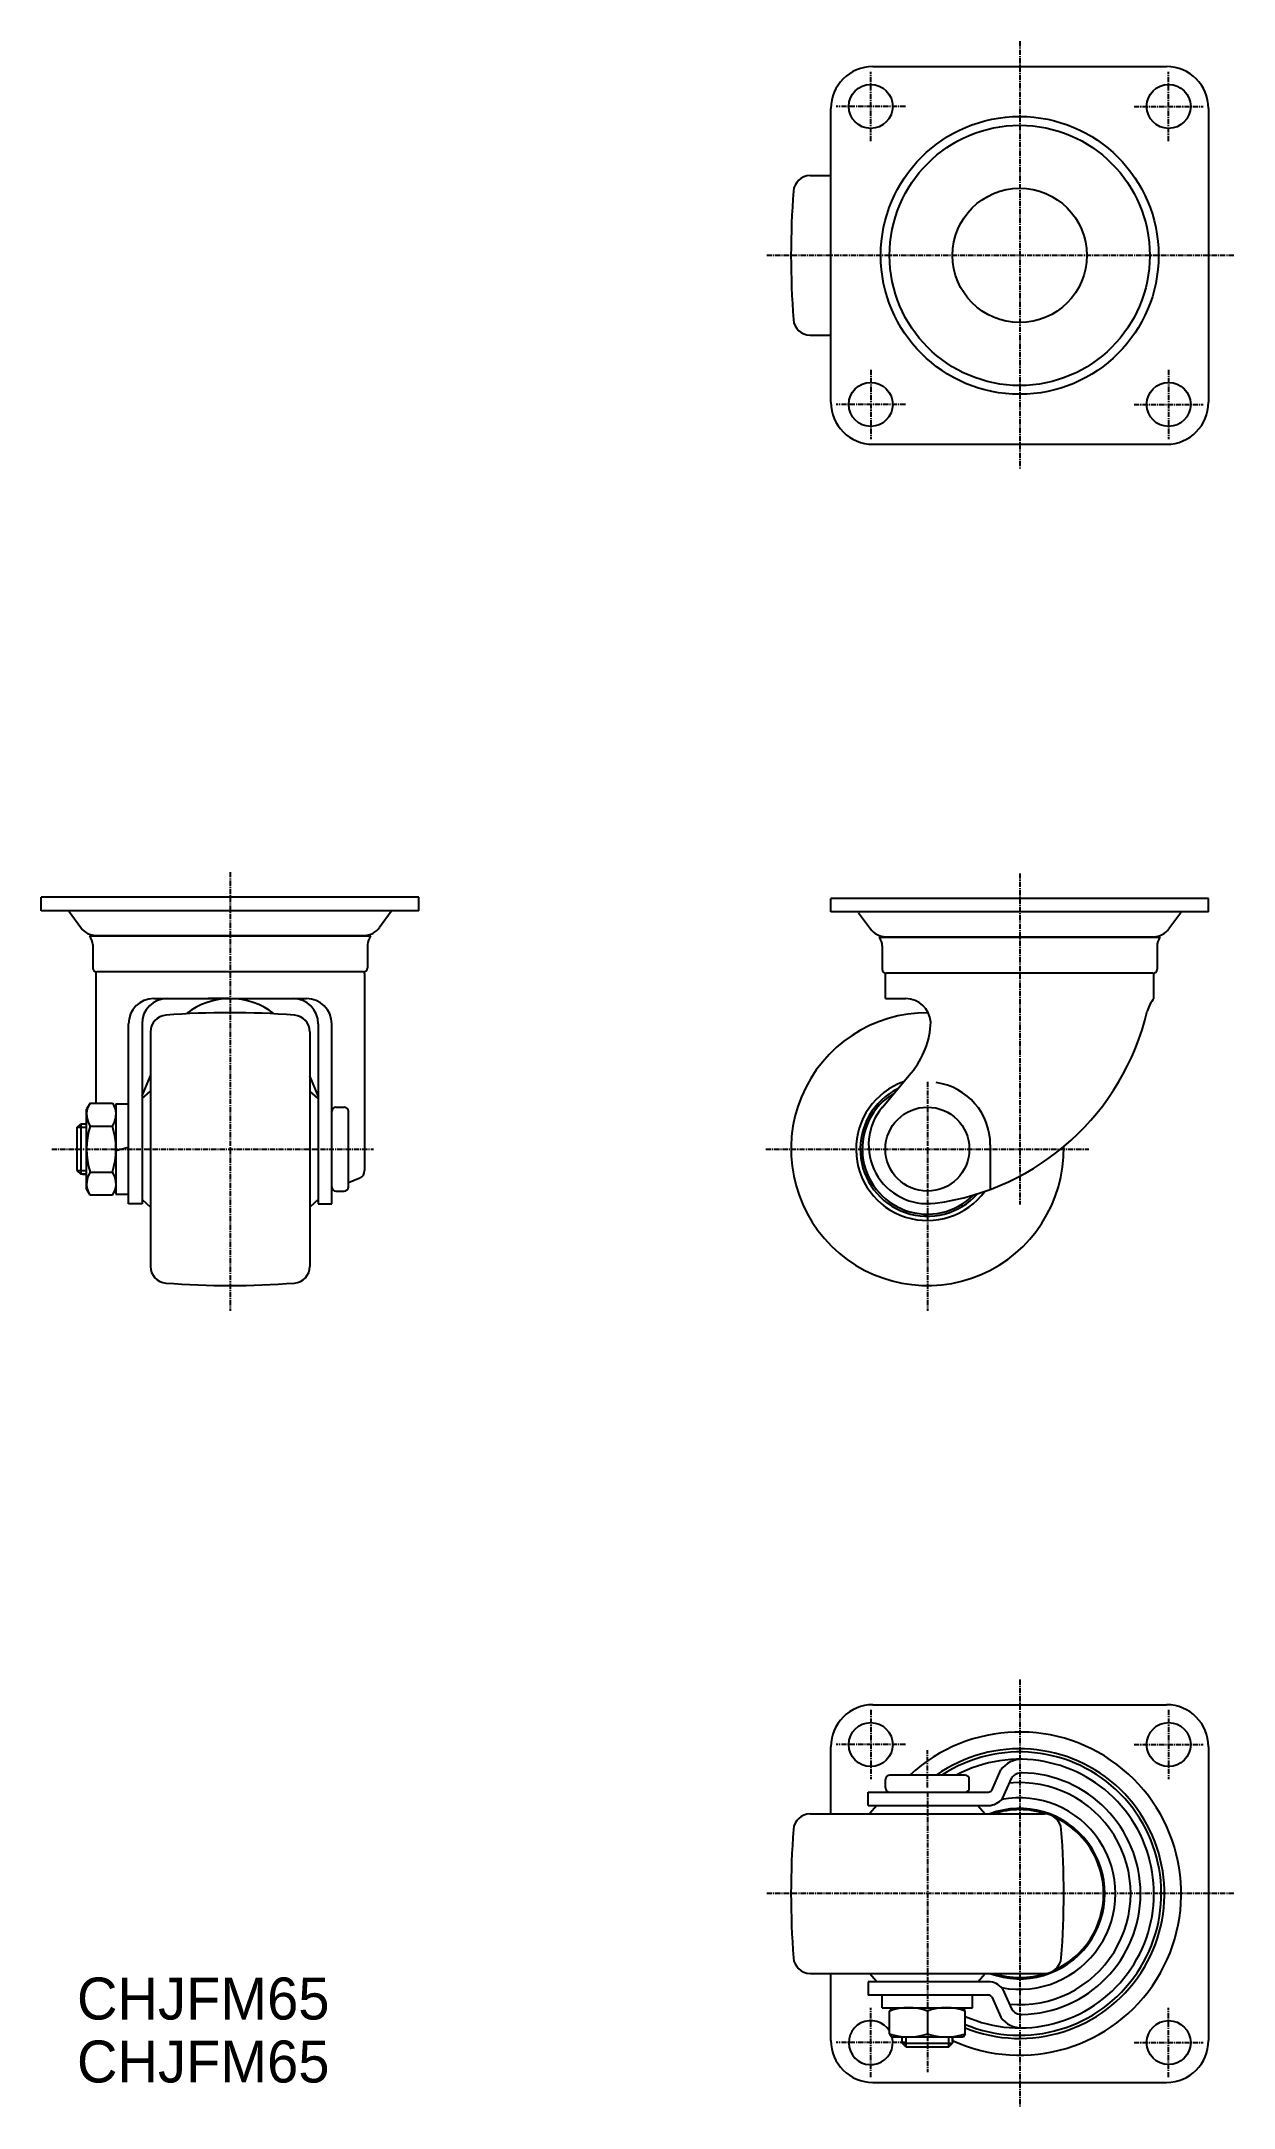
# Model space of a CAD drawing. Extents: x -3883 to -3599, y -904 to -412.
import ezdxf

# ---------------------------------------------------------------- set-up
doc = ezdxf.new("R2010")
doc.units = 0
doc.linetypes.add('CENTER', pattern=[2, 1.25, -0.25, 0.25, -0.25])
doc.layers.get('0').update_dxf_attribs({"linetype": 'CONTINUOUS'})
doc.layers.add('CENTER', color=1, linetype='CENTER')

msp = doc.modelspace()

# ---------------------------------------------------------------- linework, layer by layer
at = {"color": 7, "linetype": 'CONTINUOUS'}
for p, q in [((-3685.02, -418.07), (-3615.02, -418.07)), ((-3695.02, -498.07), (-3695.02, -428.07)), ((-3605.02, -428.07), (-3605.02, -498.07)), ((-3699.95, -444.07), (-3695.02, -444.07)), ((-3699.95, -482.07), (-3695.02, -482.07)), ((-3685.02, -508.07), (-3615.02, -508.07)), ((-3883.18, -619.19), (-3883.18, -615.99)), ((-3793.18, -615.99), (-3883.18, -615.99)), ((-3793.18, -619.19), (-3883.18, -619.19)), ((-3876.56, -619.36), (-3873.75, -623.23)), ((-3799.8, -619.36), (-3802.6, -623.23)), ((-3793.18, -619.19), (-3793.18, -615.99)), ((-3695.02, -619.49), (-3695.02, -616.29)), ((-3605.02, -616.29), (-3695.02, -616.29)), ((-3605.02, -619.49), (-3695.02, -619.49)), ((-3688.4, -619.66), (-3685.6, -623.53)), ((-3611.64, -619.66), (-3614.45, -623.53)), ((-3605.02, -619.49), (-3605.02, -616.29)), ((-3870.11, -625.09), (-3806.25, -625.09)), ((-3868.26, -625.09), (-3868.52, -625.29)), ((-3808.1, -625.09), (-3807.84, -625.29)), ((-3804.68, -625.29), (-3871.68, -625.29)), ((-3870.93, -627.28), (-3870.93, -632.79)), ((-3805.43, -627.28), (-3805.43, -632.79)), ((-3616.52, -625.59), (-3683.52, -625.59)), ((-3682.77, -627.58), (-3682.77, -633.09)), ((-3682.17, -625.39), (-3618.09, -625.39)), ((-3680.1, -625.39), (-3680.36, -625.59)), ((-3621.22, -625.59), (-3621.52, -625.59)), ((-3619.94, -625.39), (-3619.68, -625.59)), ((-3617.27, -627.59), (-3617.27, -633.09)), ((-3870.18, -634.13), (-3870.18, -665.02)), ((-3806.43, -633.79), (-3869.93, -633.79)), ((-3806.18, -634.13), (-3806.18, -681.09)), ((-3682.02, -640.13), (-3682.02, -634.13)), ((-3682.02, -640.13), (-3682.02, -634.13)), ((-3618.27, -634.09), (-3681.77, -634.09)), ((-3618.02, -640.13), (-3618.02, -634.13)), ((-3856.38, -640.13), (-3819.98, -640.13)), ((-3838.18, -640.13), (-3843.43, -640.13)), ((-3838.18, -640.13), (-3832.92, -640.13)), ((-3682.02, -640.13), (-3677.19, -640.13)), ((-3862.38, -688.99), (-3862.38, -646.13)), ((-3859.18, -646.13), (-3859.18, -688.99)), ((-3857.18, -648.07), (-3857.18, -703.92)), ((-3819.18, -648.07), (-3819.18, -703.92)), ((-3817.18, -646.13), (-3817.18, -688.99)), ((-3813.98, -688.99), (-3813.98, -646.13)), ((-3859.18, -663.3), (-3857.18, -658.51)), ((-3817.18, -663.3), (-3819.18, -658.51)), ((-3682.75, -665.99), (-3675.87, -657.79)), ((-3859.18, -663.96), (-3857.18, -662.18)), ((-3817.18, -663.96), (-3819.18, -662.18)), ((-3871.53, -665.02), (-3872.38, -666.49)), ((-3872.38, -685.49), (-3872.38, -666.49)), ((-3871.53, -665.02), (-3866.23, -665.02)), ((-3866.23, -665.02), (-3865.38, -666.49)), ((-3865.38, -665.24), (-3862.38, -665.24)), ((-3865.38, -665.24), (-3865.38, -686.74)), ((-3812.98, -665.99), (-3810.98, -665.99)), ((-3809.98, -684.99), (-3809.98, -666.99)), ((-3874.68, -670.87), (-3873.8, -669.99)), ((-3874.68, -670.87), (-3874.68, -681.12)), ((-3874.68, -671.74), (-3874.68, -675.99)), ((-3873.8, -669.99), (-3872.38, -669.99)), ((-3873.8, -669.99), (-3873.8, -681.99)), ((-3873.38, -669.99), (-3872.38, -669.99)), ((-3871.53, -670.51), (-3866.23, -670.51)), ((-3862.38, -675.59), (-3865.38, -676.39)), ((-3657.02, -674.99), (-3657.02, -685.59)), ((-3874.68, -681.12), (-3873.8, -681.99)), ((-3872.38, -681.99), (-3873.8, -681.99)), ((-3873.38, -681.99), (-3872.38, -681.99)), ((-3871.53, -681.48), (-3866.23, -681.48)), ((-3807.25, -682.95), (-3809.98, -684.02)), ((-3871.53, -686.96), (-3872.38, -685.49)), ((-3866.23, -686.96), (-3871.53, -686.96)), ((-3866.23, -686.96), (-3865.38, -685.49)), ((-3865.38, -686.74), (-3862.38, -686.74)), ((-3859.18, -688.99), (-3862.38, -688.99)), ((-3859.18, -688.02), (-3857.18, -689.8)), ((-3817.18, -688.02), (-3819.18, -689.8)), ((-3817.18, -688.99), (-3813.98, -688.99)), ((-3812.98, -685.99), (-3810.98, -685.99)), ((-3685.02, -808.36), (-3615.02, -808.36)), ((-3695.02, -834.36), (-3695.02, -818.36)), ((-3605.02, -818.36), (-3605.02, -888.36)), ((-3682.02, -828.16), (-3682.02, -826.16)), ((-3663.02, -825.16), (-3681.02, -825.16)), ((-3662.02, -828.16), (-3662.02, -826.16)), ((-3656.68, -828.77), (-3654.5, -823.89)), ((-3654.14, -830.71), (-3651.92, -825.79)), ((-3686.12, -832.36), (-3686.12, -829.16)), ((-3686.12, -829.16), (-3657.47, -829.16)), ((-3699.95, -834.36), (-3644.1, -834.36)), ((-3686.12, -832.36), (-3657.47, -832.36)), ((-3684.05, -832.36), (-3685.83, -834.36)), ((-3659.99, -832.36), (-3658.21, -834.36)), ((-3699.95, -872.36), (-3644.1, -872.36)), ((-3695.02, -888.36), (-3695.02, -872.36)), ((-3686.12, -874.36), (-3686.12, -877.56)), ((-3657.47, -874.36), (-3686.12, -874.36)), ((-3684.05, -874.36), (-3685.83, -872.36)), ((-3659.99, -874.36), (-3658.21, -872.36)), ((-3654.14, -876.01), (-3651.92, -880.93)), ((-3657.47, -877.56), (-3686.12, -877.56)), ((-3682.77, -880.56), (-3682.77, -877.56)), ((-3682.77, -880.56), (-3661.27, -880.56)), ((-3681.02, -881.36), (-3680.52, -880.56)), ((-3663.02, -881.36), (-3663.52, -880.56)), ((-3661.27, -880.56), (-3661.27, -877.56)), ((-3656.68, -877.95), (-3654.5, -882.82)), ((-3681.02, -886.75), (-3681.02, -881.36)), ((-3672.02, -881.36), (-3672.02, -886.75)), ((-3672.02, -881.36), (-3672.02, -886.75)), ((-3663.02, -886.75), (-3663.02, -881.36)), ((-3681.02, -886.75), (-3680.52, -887.56)), ((-3663.52, -887.56), (-3680.52, -887.56)), ((-3678.02, -888.98), (-3678.02, -887.56)), ((-3678.02, -888.56), (-3678.02, -887.56)), ((-3677.15, -889.86), (-3678.02, -888.98)), ((-3678.02, -888.98), (-3666.02, -888.98)), ((-3677.15, -889.86), (-3666.9, -889.86)), ((-3676.27, -889.86), (-3672.02, -889.86)), ((-3666.9, -889.86), (-3666.02, -888.98)), ((-3666.02, -887.56), (-3666.02, -888.98)), ((-3666.02, -888.56), (-3666.02, -887.56)), ((-3663.02, -886.75), (-3663.52, -887.56)), ((-3685.02, -898.36), (-3615.02, -898.36))]:
    msp.add_line(p, q, dxfattribs=at)
at = {"color": 3, "linetype": 'CONTINUOUS'}
for p, q in [((-3872.38, -670.87), (-3874.68, -670.87)), ((-3874.68, -681.12), (-3872.38, -681.12)), ((-3677.15, -887.56), (-3677.15, -889.86)), ((-3666.9, -889.86), (-3666.9, -887.56))]:
    msp.add_line(p, q, dxfattribs=at)
at = {"color": 7, "linetype": 'CONTINUOUS'}
for centre, radius in [((-3685.52, -427.57), 5.25), ((-3614.52, -427.57), 5.25), ((-3650.02, -463.07), 33.1), ((-3650.02, -463.07), 31), ((-3650.02, -463.07), 16), ((-3685.52, -498.57), 5.25), ((-3614.52, -498.57), 5.25), ((-3672.02, -675.99), 10), ((-3685.52, -817.86), 5.25), ((-3614.52, -817.86), 5.25), ((-3614.52, -888.86), 5.25)]:
    msp.add_circle(centre, radius, dxfattribs=at)
for centre, radius, start, end in [((-3685.02, -428.07), 10, 90, 180), ((-3615.02, -428.07), 10, 0, 90), ((-3504.52, -463.07), 200, 175.6108, 184.3892), ((-3699.95, -448.07), 4, 90, 175.6108), ((-3699.95, -478.07), 4, 184.3892, 270), ((-3685.02, -498.07), 10, 180, 270), ((-3615.02, -498.07), 10, 270, 0), ((-3876.88, -619.59), 0.4, 35.9142, 90), ((-3799.47, -619.59), 0.4, 90, 144.0858), ((-3688.72, -619.89), 0.4, 35.9142, 90), ((-3611.32, -619.89), 0.4, 90, 144.0858), ((-3870.11, -620.59), 4.5, 215.9142, 270), ((-3806.25, -620.59), 4.5, 270, 324.0858), ((-3681.95, -620.89), 4.5, 215.9142, 270), ((-3618.09, -620.89), 4.5, 270, 324.0858), ((-3873.93, -627.28), 3, 0, 41.4096), ((-3802.43, -627.28), 3, 138.5904, 180), ((-3685.77, -627.58), 3, 0, 41.4096), ((-3614.23, -627.59), 3.04, 138.8879, 180), ((-3869.93, -632.79), 1, 180, 270), ((-3866.18, -634.13), 4, 174.7631, 180), ((-3806.43, -632.79), 1, 270, 0), ((-3810.18, -634.13), 4, 0, 5.2369), ((-3681.77, -633.09), 1, 180, 270), ((-3678.02, -634.13), 4, 179.0102, 180), ((-3618.27, -633.09), 1, 270, 0), ((-3622.02, -634.13), 4, 0, 0.9898), ((-3856.38, -646.13), 6, 90, 180), ((-3853.18, -646.13), 6, 90, 180), ((-3853.18, -648.07), 4, 94.3892, 180), ((-3838.18, -843.49), 200, 85.6108, 94.3892), ((-3838.18, -657.13), 17, 51.823, 128.177), ((-3823.18, -646.13), 6, 0, 90), ((-3823.18, -648.07), 4, 0, 85.6108), ((-3819.98, -646.13), 6, 0, 90), ((-3672.02, -675.99), 32.5, 89.608, 1.0289), ((-3677.19, -646.13), 6, 4.0353, 90), ((-3678.02, -629.38), 60, 277.4947, 346.7549), ((-3611.92, -645.3), 8, 139.7239, 164.2482), ((-3691.19, -644.94), 20, 320, 357.7901), ((-3672.02, -675.99), 17, 109.4674, 323.6876), ((-3672.02, -675.99), 16, 116.2305, 318.2831), ((-3672.02, -675.99), 15.5, 120.8558, 315.1046), ((-3672.02, -674.99), 15, 0, 81.8483), ((-3867.52, -667.76), 4.86, 154.3842, 214.3842), ((-3870.23, -667.76), 4.86, 325.6158, 25.6158), ((-3812.98, -666.99), 1, 90, 180), ((-3810.98, -666.99), 1, 0, 90), ((-3672.02, -674.99), 14, 140, 277.4947), ((-3854.23, -675.99), 18.15, 162.412, 197.588), ((-3883.53, -675.99), 18.15, 342.412, 17.588), ((-3867.52, -684.22), 4.86, 145.6158, 205.6158), ((-3870.23, -684.22), 4.86, 334.3842, 34.3842), ((-3808, -681.28), 1.83, 294.2465, 6.005), ((-3812.98, -684.99), 1, 180, 270), ((-3810.98, -684.99), 1, 270, 0), ((-3853.18, -703.92), 4, 180, 265.6108), ((-3823.18, -703.92), 4, 274.3892, 0), ((-3838.18, -508.49), 200, 265.6108, 274.3892), ((-3685.02, -818.36), 10, 90, 180), ((-3615.02, -818.36), 10, 0, 90), ((-3650.02, -853.36), 38.5, 245.4439, 132.9063), ((-3650.02, -853.36), 34.5, 247.8637, 125.1755), ((-3650.02, -853.36), 33.75, 247.3448, 123.3263), ((-3650.02, -853.36), 32, 246.0305, 118.2065), ((-3649.51, -827.56), 6.2, 88.8564, 143.7006), ((-3681.02, -826.16), 1, 90, 180), ((-3663.02, -826.16), 1, 0, 90), ((-3650.02, -853.36), 26.45, 264.6682, 95.3318), ((-3649.51, -827.56), 3, 88.8564, 143.7006), ((-3650.02, -853.36), 28.8, 271.1436, 88.8564), ((-3681.02, -828.16), 1, 180, 270), ((-3663.02, -828.16), 1, 270, 0), ((-3657.47, -828.16), 1, 270, 322.5793), ((-3657.47, -828.16), 4.2, 270, 322.5793), ((-3650.02, -853.36), 22.8, 259.055, 100.945), ((-3699.95, -838.36), 4, 90, 175.6108), ((-3650.02, -853.36), 20.3, 249.3839, 110.6161), ((-3650.02, -853.36), 20, 71.6464, 108.1949), ((-3644.1, -838.36), 4, 4.3892, 90), ((-3650.02, -853.36), 20, 294.7556, 65.2444), ((-3504.52, -853.36), 200, 175.6108, 184.3892), ((-3839.52, -853.36), 200, 355.6108, 4.3892), ((-3699.95, -868.36), 4, 184.3892, 270), ((-3644.1, -868.36), 4, 270, 355.6108), ((-3657.47, -878.56), 4.2, 37.4207, 90), ((-3650.02, -853.36), 20, 251.8051, 288.3536), ((-3676.52, -893.55), 13, 69.7438, 110.2562), ((-3667.52, -893.55), 13, 69.7438, 110.2562), ((-3657.47, -878.56), 1, 37.4207, 90), ((-3649.51, -879.15), 3, 216.2994, 271.1436), ((-3685.52, -888.86), 5.25, 31.0027, 14.3367), ((-3649.51, -879.15), 6.2, 216.2994, 271.1436), ((-3685.02, -888.36), 10, 180, 270), ((-3676.52, -874.56), 13, 249.7438, 290.2562), ((-3667.52, -874.56), 13, 249.7438, 290.2562), ((-3615.02, -888.36), 10, 270, 0)]:
    msp.add_arc(centre, radius, start, end, dxfattribs=at)
at = {"layer": 'CENTER', "color": 1, "linetype": 'CENTER'}
for p, q in [((-3650.02, -412.07), (-3650.02, -514.07)), ((-3685.52, -435.82), (-3685.52, -419.32)), ((-3614.52, -435.82), (-3614.52, -419.32)), ((-3677.27, -427.57), (-3693.77, -427.57)), ((-3622.77, -427.57), (-3606.27, -427.57)), ((-3599.02, -463.07), (-3710.52, -463.07)), ((-3685.52, -490.32), (-3685.52, -506.82)), ((-3614.52, -490.32), (-3614.52, -506.82)), ((-3677.27, -498.57), (-3693.77, -498.57)), ((-3622.77, -498.57), (-3606.27, -498.57)), ((-3838.18, -609.99), (-3838.18, -714.49)), ((-3650.02, -610.29), (-3650.02, -689.15)), ((-3672.02, -659.99), (-3672.02, -714.49)), ((-3880.68, -675.99), (-3803.98, -675.99)), ((-3710.52, -675.99), (-3633.52, -675.99)), ((-3650.02, -802.36), (-3650.02, -904.36)), ((-3685.52, -809.61), (-3685.52, -826.11)), ((-3614.52, -809.61), (-3614.52, -826.11)), ((-3677.27, -817.86), (-3693.77, -817.86)), ((-3672.02, -828.06), (-3672.02, -819.16)), ((-3622.77, -817.86), (-3606.27, -817.86)), ((-3672.02, -829.16), (-3672.02, -895.86)), ((-3599.02, -853.36), (-3710.52, -853.36)), ((-3685.52, -897.11), (-3685.52, -880.61)), ((-3614.52, -897.11), (-3614.52, -880.61)), ((-3677.27, -888.86), (-3693.77, -888.86)), ((-3622.77, -888.86), (-3606.27, -888.86))]:
    msp.add_line(p, q, dxfattribs=at)

# ---------------------------------------------------------------- texts
at = {"color": 7, "linetype": 'CONTINUOUS'}
for p in [(-3874.68, -883.36), (-3874.68, -898.36)]:
    msp.add_text('CHJFM65', height=10, dxfattribs=at).set_placement(p)

doc.saveas('drawing.dxf')
